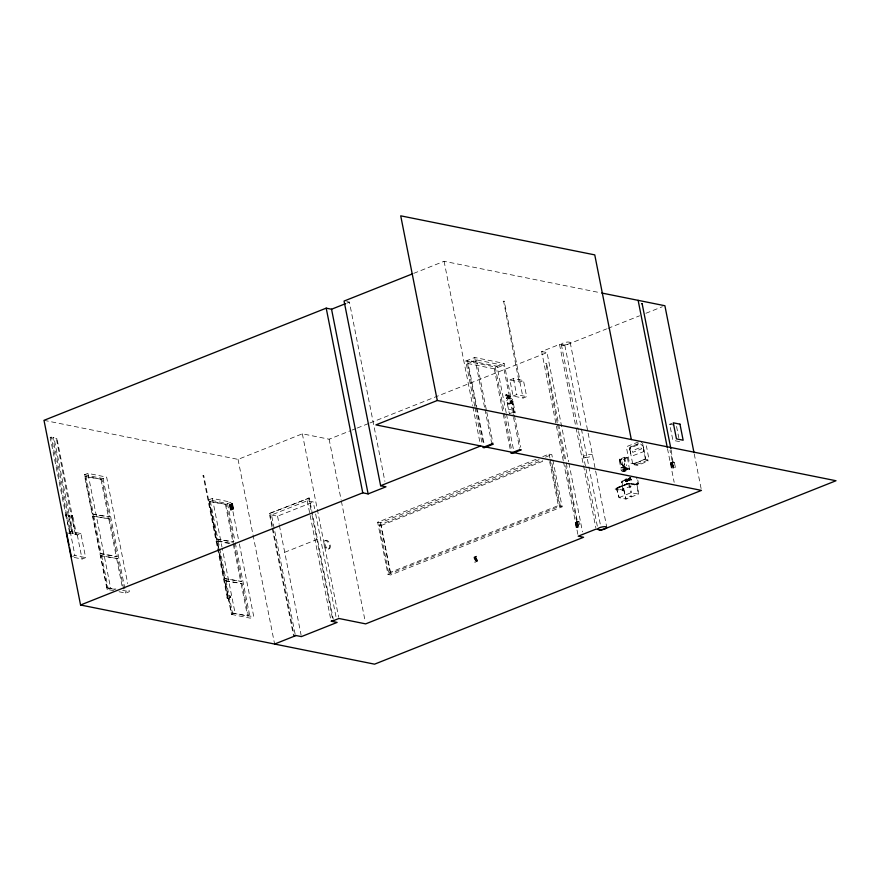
<?xml version="1.0" encoding="UTF-8"?>
<svg xmlns="http://www.w3.org/2000/svg" width="880" height="880" viewBox="0 0 880 880"><rect width="100%" height="100%" fill="white"/><g stroke="black" fill="none" stroke-linecap="round" stroke-linejoin="round"><path stroke-width="0.66" stroke-dasharray="4.4 3.3" d="M66.198 515.9L65.681 515.449L70.081 533.159L70.719 532.873L67.32 515.713C64.328 513.271 67.969 516.747 66.407 515.977C67.067 514.921 66.88 515.636 66.22 515.977L69.718 533.17M51.282 437.173L50.182 437.415L51.249 437.14L66.693 514.965C65.791 516.989 67.573 514.327 66.275 515.911M73.392 533.412L72.281 533.61L68.893 516.516C70.378 516.175 68.629 515.581 69.003 516.582L72.281 533.643L72.908 533.676L69.993 516.252C69.234 513.491 67.826 517.561 69.366 515.504L53.966 437.712L52.855 437.954L53.856 437.657M71.412 516.318L72.754 516.395L71.368 516.637L56.298 438.284L56.914 438.306L72.325 516.098C69.696 515.493 74.448 518.617 71.907 515.691M624.426 458.359L624.25 457.391L619.135 459.525L620.818 467.951A24.277 19.327 -78.9 0 0 626.615 465.63L627.055 468.556L625.581 469.447A39.523 31.46 -78.9 0 1 622.952 470.503L621.522 470.91L624.25 471.438A39.523 31.46 -78.9 0 0 629.486 469.337L627.517 457.875C621.83 452.903 625.702 469.249 624.657 460.273M56.914 438.35L55.814 438.548M69.608 533.115L70.719 532.873M75.35 534.303L71.797 516.901L72.633 516.175L71.841 517.011L71.599 516.406L72.534 516.131L71.764 516.901L75.713 534.292L76.351 534.006L72.952 516.846C70.059 516.043 74.492 517.253 71.39 516.67M227.403 598.411L203.17 475.673L203.786 475.695L218.086 547.899M203.786 475.739L202.686 475.937M518.705 380.072L503.613 301.158L504.229 301.191L519.816 379.874L518.705 380.072L519.772 379.962M504.229 301.191L503.162 301.466M514.107 412.269C513.128 403.975 511.632 392.667 506.781 400.741L509.443 414.172M508.519 398.2L509.421 397.067L508.178 397.507M509.938 398.783C506.198 398.09 510.807 397.012 509.08 398.288M509.608 398.035L509.366 397.452M557.172 422.807L545.952 363.407L546.579 363.429L566.005 461.538M566.269 462.88L577.489 522.269L576.862 522.247L565.686 465.806M671.154 450.12L673.057 462.484L672.441 462.451L670.043 450.362M671.572 464.002C672.155 466.741 671.374 462.616 672.364 465.245M671.627 466.004C674.058 466.895 670.549 465.564 672.507 466.906M671.528 464.178L672.397 464.112L671.847 465.124M671.902 466.257L671.99 465.432M672.551 466.73L672.342 465.707M514.239 412.368C511.819 409.849 513.007 397.265 509.487 398.134M66.341 514.591C66.473 515.955 66.473 515.119 67.023 515.119M69.575 515.537C67.749 516.714 70.268 514.151 68.981 516.505M508.343 398.31C507.21 396.594 511.852 396.484 509.091 397.122M508.893 398.178L509.476 397.518M508.145 398.178L508.97 398.112M672.595 466.378L671.935 466.851M66.418 515.317L65.978 515.658L66.462 515.185M69.102 515.856C69.036 515.977 68.882 515.603 69.025 515.768M72.149 515.779L71.764 516.901L72.094 516.318M475.673 558.228L474.958 557.997C477.191 558.569 475.255 558.525 475.97 557.832M476.278 560.109C476.938 558.36 474.991 562.309 476.41 560.263M576.62 525.822L577.291 524.689L577.39 525.701M577.511 525.25C574.97 526.603 577.984 524.106 577.28 524.623M475.585 559.284L475.266 558.635M476.168 559.9C476.003 558.47 475.651 561.946 475.552 559.526L475.794 560.527M475.904 557.755L475.376 558.448M576.873 525.767L577.434 525.536L576.455 525.778M576.939 524.007L577.302 523.292M577.258 525.635L576.587 525.316M69.74 515.68L68.442 516.076L68.838 515.097M623.854 465.619L623.326 465.971L624.536 463.595M507.177 396.187L508.222 395.703L507.067 396.198M509.124 397.628L509.707 396.693L508.959 396.308L509.135 397.32L510.015 396.979L509.828 396.187L506.517 394.636L505.637 394.988L509.135 397.32M576.026 523.347L577.247 523.193L576.169 523.864M576.037 523.941L577.148 524.051L577.082 523.16M72.325 516.098L71.291 516.549M509.311 397.87L509.828 397.98M509.894 397.694L510.444 397.694M230.373 596.277C231.11 599.797 231.308 592.68 227.623 597.377M508.937 397.716L508.024 397.727M672.276 466.807L672.683 466.884M475.717 558.679L475.057 559.031M475.079 558.921C473.858 556.974 476.421 560.208 475.266 558.679M475.376 559.548L475.266 560.241M577.06 523.853L576.268 523.182M636.251 484.803L636.812 483.681L638.517 494.076L626.01 499.048L619.058 497.662L616.473 488.367L628.573 483.56L637.186 484.429L637.736 483.307L636.603 477.609M616.374 488.84L628.606 483.747L637.23 484.616M625.823 479.787L626.626 479.611L624.932 480.271L626.285 479.424L628.65 479.996L626.197 478.962L625.57 479.215L625.801 481.03L625.559 479.974M625.636 480.997L625.988 479.644M619.058 497.662L630.817 492.789L638.539 494.065L636.812 483.681M630.267 478.302L630.036 479.215M631.345 496.188L629.849 496.397L631.4 496.067M627.308 457.721L621.72 460.196L623.986 471.339L629.695 468.897L627.077 468.38M623.667 488.906L625.988 499.048L623.656 488.917L622.182 490.391L622.732 489.28L621.379 482.438L621.929 481.261L630.839 477.719M637.186 484.429L628.254 483.263L615.373 488.378L615.153 489.148L623.722 490.875L622.072 482.581L622.633 481.404L630.025 478.467M476.223 559.383C474.782 558.36 475.167 561.517 475.277 559.636L476.069 559.427M576.07 523.237L577.126 523.259M672.177 465.278L671.913 464.123L672.144 464.893M671.979 465.63L672.441 465.817M644.578 459.338L647.834 459.998L648.065 461.164L637.406 465.399L634.139 464.739L633.908 463.573A88.583 70.807 -78.6 0 0 644.578 459.338L645.491 458.271L642.576 443.223M645.381 458.92L643.038 445.214M509.751 396.121C506.594 397.485 506.814 398.618 506.704 397.892M75.24 534.204L76.351 534.006M546.579 363.473L545.501 363.704M576.873 522.203L577.973 522.005M672.441 462.418L673.552 462.22M513.953 412.335L514.459 412.236M626.175 480.392L626.494 480.117M626.131 480.854L625.856 479.721L626.593 479.677M629.992 478.357L630.476 479.589L631.653 479.831L630.366 479.028M630.399 479.105L631.532 479.27M620.752 467.995A24.277 19.327 -78.9 0 0 626.538 465.685L626.615 465.63M506.847 398.211L509.08 396.968M65.703 515.108L66.44 514.613M68.376 515.647L69.366 515.504M638.539 441.892L626.857 446.534L626.45 447.392L629.398 462.836L636.746 464.398M512.633 403.095L512.402 402.281A2.981 0.825 -11.2 0 0 511.016 401.214A2.981 0.825 -11.2 0 0 507.177 402.743A2.981 0.825 -11.2 0 0 511.203 402.765L512.039 402.754M627.176 469.568L627.143 469.37A2.057 1.639 -78.9 0 0 625.174 468.193A2.057 1.639 -78.9 0 0 623.92 470.657L622.611 470.393A2.057 1.639 -78.9 0 1 623.865 467.929A2.057 1.639 -78.9 0 1 625.834 469.106L627.253 469.315A2.2 1.749 -78.9 0 0 625.141 468.061A2.2 1.749 -78.9 0 0 623.81 470.69M512.501 402.82A2.981 0.825 -11.2 0 0 511.126 401.753A2.981 0.825 -11.2 0 0 507.276 403.282A2.981 0.825 -11.2 0 0 511.302 403.293L512.259 403.249L512.402 402.281M506.473 398.464L509.784 396.99L509.905 396.275L508.904 396.33M66.957 514.987L65.791 515.559M624.371 470.25L625.405 470.008L624.701 470.481M624.404 470.415L625.405 470.008M413.699 273.372L444.081 261.294L600.402 292.754M346.863 303.149L349.415 302.126L384.912 481.404M113.707 590.678L107.019 589.336L84.337 474.782L87.912 473.363L106.645 477.136L127.721 583.594M84.997 476.487L101.948 479.358L109.362 516.824L108.471 517.187L92.411 513.953L84.997 476.487L101.948 479.358M84.337 474.782L103.07 478.555L106.645 477.136M474.716 406.252L465.762 361.031L474.694 357.489L504.13 363.407L520.729 447.194M476.003 406.263L467.522 363.44L476.454 359.898L503.217 365.277L513.293 416.13M92.411 513.953L109.362 516.824M92.84 516.087L109.791 518.969L117.205 556.435L116.314 556.798L100.254 553.564L92.84 516.087L109.791 518.969M44 420.332L238.051 459.382L302.346 433.818L329.109 439.208L350.779 430.595M80.872 533.544L70.169 531.388L66.594 532.807L77.297 534.963L80.872 533.544L85.635 557.623L82.071 559.042L71.357 556.897M465.762 361.031L495.209 366.96L504.13 363.407M467.522 363.44L494.285 368.83L503.217 365.277M563.277 460.702L541.662 351.516L559.526 344.41L564.872 345.488L606.661 328.878M352.055 430.089L355.872 428.571M357.148 428.065L368.61 423.511M369.886 423.005L547.019 352.594L568.634 461.769M607.926 328.383L639.573 315.799M645.909 313.28L662.365 306.735M509.872 379.973L513.436 378.554L523.479 380.578L526.658 396.627L523.083 398.057L513.051 396.033L509.872 379.973L519.904 381.997L523.479 380.578M208.791 499.829L212.366 498.41L231.099 502.183L227.535 503.602L208.791 499.829L218.933 551.045M209.451 501.523L226.402 504.405L233.827 541.871L232.936 542.234L216.876 539L209.451 501.523L226.402 504.405M72.556 556.424L74.932 555.478L85.635 557.623M100.254 553.564L117.205 556.435M115.071 589.435L107.041 587.818L100.683 555.698L117.634 558.58L123.992 590.7L123.101 591.052M506.176 395.879L506.814 394.955L509.806 396.341M506.011 395.89L506.814 394.955M508.376 396.539L509.223 396.88L508.607 397.155M506.616 397.936L507.199 397.705M513.051 396.033L516.615 394.614L526.658 396.627M100.683 555.698L117.634 558.58M512.534 402.556L512.028 402.457M271.986 526.999L269.324 513.524L309.287 498.047L333.289 619.278M269.324 513.524L309.287 498.047M295.108 634.062L271.535 514.965L307.252 500.764L313.269 501.974L314.6 508.662M216.876 539L233.827 541.871M271.535 514.965L277.552 516.175L313.269 501.974M218.625 547.833L217.294 541.134L218.185 540.782L234.245 544.016L241.67 581.482L224.719 578.611L218.889 549.164M107.041 587.818L115.962 589.083M107.019 589.336L110.594 587.917L87.912 473.363M119.064 591.756L125.752 593.109L129.327 591.69L128.788 588.995M284.702 552.299L320.43 538.098M224.719 578.611L241.67 581.482M325.028 540.672L325.93 540.32M225.137 580.745L242.088 583.627L248.446 615.736L247.555 616.099L231.495 612.865L225.137 580.745L242.088 583.627M552.86 459.976L562.133 506.803L390.676 574.97L387.992 574.431L377.663 522.236L536.426 459.129M542.773 456.61L549.131 454.08L551.804 454.619L552.596 458.634M377.663 522.236L380.336 522.775L539.099 459.668M545.457 457.138L551.804 454.619M379.192 525.096L381.194 525.503L390.687 573.408L388.674 573.001L379.192 525.096L542.487 460.185M381.194 525.503L543.224 461.098M328.273 549.164A4.543 2.42 68.3 0 0 327.833 542.113A4.543 2.42 68.3 0 0 323.851 543.477A4.543 2.42 68.3 0 0 328.273 549.164L329.164 548.801A4.543 2.42 68.3 0 0 328.724 541.761A4.543 2.42 68.3 0 0 324.753 543.114A4.543 2.42 68.3 0 0 329.164 548.801M230.758 597.344L227.755 598.466M679.569 441.639L672.881 440.297L669.702 424.237L672.078 423.291M231.495 612.865L253.781 616.726L238.843 541.266M219.197 552.387L231.473 614.383L235.048 612.964L222.244 548.273M636.669 464.431L637.175 464.233A88.583 70.807 -78.6 0 0 647.834 459.998L648.868 458.898L646.404 445.819M231.473 614.383L250.217 618.156L253.781 616.726M388.674 573.001L558.36 505.549L560.362 505.956L551.144 459.382M624.932 480.271L625.262 479.567L626.516 479.743M630.663 477.686L629.31 478.533L630.685 478.049M387.992 574.431L560.362 505.956M629.31 478.533L630.894 478.005M626.131 480.161L625.262 479.567M626.01 480.381L626.703 480.238L626.461 479.457M625.57 479.215L628.529 479.435M674.366 462.341L672.518 461.978L670.703 462.704L674.366 462.341L675.367 467.423L673.508 468.127M626.648 481.822L626.461 480.865L627.165 481.008L626.648 481.822L625.361 481.019L630.509 479.116M625.834 481.118L630.839 479.127M625.471 481.58L630.476 479.589M625.944 481.679L630.949 479.688M630.135 478.335L630.322 479.941L631.653 479.831M672.397 464.112L671.429 464.178L672.463 464.464M671.847 465.894L672.716 465.751L672.507 466.4M671.902 466.18L672.716 465.751M672.617 466.279L671.759 465.806L672.309 466.785M670.659 462.902L671.737 467.753L675.367 467.423M622.226 490.578L623.161 490.204L616.319 488.664M475.761 557.623L474.892 557.887L475.486 558.096M475.497 557.909L475.97 558.228L475.222 558.514L475.233 557.887M475.376 560.109L475.992 559.867M475.211 559.526L476.267 559.592L475.541 560.142L476.322 560.472L475.365 560.054M474.947 562.21L477.433 561.242L476.432 556.171L473.935 557.15L474.914 562.166M576.136 527.428L575.179 522.412L577.654 521.433L578.996 521.697L579.997 526.779L576.169 527.472L579.997 526.779M575.179 522.412L578.996 521.697M576.268 523.743L576.796 523.017L577.148 523.534M577.159 523.215L576.334 523.292M576.444 524.337L576.697 524.161M576.499 524.898L577.291 524.689M576.763 525.415L577.665 525.283M577.599 521.444L578.655 526.504M511.192 402.765L511.357 403.326M633.303 463.672L632.665 463.485L633.886 463.441A88.484 70.719 -78.6 0 0 644.545 459.206M66.583 514.723L65.923 515.581L50.215 437.448M228.074 598.411L227.964 598.455A1.133 0.913 -78.6 0 1 226.886 597.696L226.776 597.641M631.081 496.254L630.311 496.496M624.569 457.215L626.538 465.685M630.564 479.138L630.014 479.259L630.355 478.247M509.267 398.541L511.236 398.508L512.6 399.476L515.262 412.918M637.758 480.029L638.726 484.913L628.298 483.45L615.417 488.565L628.254 483.263M629.893 496.199L631.323 496.111M624.206 471.438L621.28 470.701L620.818 467.951M508.695 397.628L508.53 397.98M623.403 465.982L621.368 464.156L621.698 464.739M227.678 597.333L218.35 549.23M624.899 457.369L627.187 457.721M619.333 459.305L621.951 459.822L619.102 459.69M619.806 459.162L620.257 461.043L619.729 459.151M624.679 467.72L625.999 468.116M626.868 468.82L629.486 469.337M627.286 469.513L625.933 469.051A2.2 1.771 -81.2 0 0 623.799 467.797A2.2 1.771 -81.2 0 0 622.501 470.426L622.545 470.635M346.742 301.598L349.415 302.126M541.662 351.516L547.019 352.594M669.702 424.237L676.39 425.579L678.777 437.624M671.374 464.035L672.122 464.178M672.21 464.651L671.715 464.959M672.749 466.521L672.243 466.62M671.66 467.764L673.585 468.127L672.584 463.056M633.908 463.573L637.175 464.233M629.398 477.928L630.454 478.137M630.751 478.324L629.64 477.829M629.255 478.247L630.509 478.423M625.031 479.666L628.023 480.238L627.913 479.677M624.877 479.985L626.582 480.304L626.197 478.962M638.429 483.45L622.732 489.28L623.436 489.412M625.361 481.019L626.538 481.25M626.571 481.426L627.275 481.569M621.929 481.261L622.633 481.404M621.379 482.438L622.072 482.581M562.133 506.803L559.46 506.264L550.187 459.437M576.18 523.27L577.214 523.501M576.774 524.799L577.104 525.085M576.433 524.788L577.478 525.008M576.598 525.382L577.467 525.69M576.84 525.58L577.544 525.734M474.958 557.997L475.992 558.239M475.717 558.558L475.123 558.404L475.838 558.591M475.277 559.636L476.322 559.867M217.294 541.134L229.339 543.565M122.639 590.337L129.327 591.69M66.693 514.965L65.78 515.185M505.637 394.988L510.015 396.979M506.11 395.241L509.861 396.979M671.891 464.849L671.858 464.123M621.456 464.178L620.169 461.032M626.274 479.798L626.285 480.15M508.662 397.727L508.42 397.397M506.517 394.636L506.891 395.538M616.451 488.367L619.19 497.409M640.915 447.92L641.696 448.8L632.731 452.364L632.291 450.758L641.135 447.194L640.915 447.887M628.551 483.56L630.817 492.789M68.266 515.768L52.855 437.954M629.486 483.428L631.587 492.679M619.498 459.239L621.203 464.541L623.271 466.752A1.133 0.902 -78.9 0 0 623.931 466.488L624.888 463.067L624.393 457.281M632.621 463.397L630.036 450.373L630.168 447.315A125.235 100.1 -78.6 0 1 638.286 443.905M694.254 454.003L701.195 489.049M672.518 461.978L673.519 467.049M667.491 448.624L674.168 482.317M630.916 479.512L631.026 480.073M570.207 342.573L595.375 469.7M595.639 471.031L606.771 527.241M564.872 345.488L581.163 427.713M581.427 429.066L588.632 465.454M588.896 466.807L600.644 526.119M561.341 344.498L578.303 430.133M578.567 431.475L585.717 467.599M585.981 468.941L597.905 529.155M559.526 344.41L575.806 426.635M576.07 427.988L583.275 464.376M583.55 465.729L595.826 527.736M568.898 463.122L582.516 531.872M557.447 424.149L564.63 460.427M576.521 522.687L577.522 527.758M563.552 462.044L577.962 534.831M549.131 454.08L549.923 458.095M549.659 461.637L558.36 505.549M519.904 381.997L523.083 398.057M513.436 378.554L516.615 394.614M513.557 417.472L519.651 448.25M506.209 412.797L496.991 366.245L467.544 360.327L476.762 406.868M506.473 414.128L513.579 450.032M495.209 366.96L504.163 412.181M504.416 413.512L511.533 449.416M494.285 368.83L510.983 453.134M476.454 359.898L486.519 410.751M486.794 412.082L493.152 444.202M474.694 357.489L484.704 408.023M484.968 409.354L491.546 442.596M477.026 408.199L484.143 444.114M476.267 407.605L483.428 443.74M474.98 407.583L482.35 444.818M444.081 261.294L472.648 405.526M472.912 406.868L480.381 444.62M475.299 557.865L475.475 558.899M380.336 522.775L390.676 574.97M329.109 439.208L341.121 499.862M341.385 501.215L365.145 621.181M302.346 433.818L317.031 507.958M317.295 509.311L338.646 617.144M315.656 514.019L336.061 617.056M308.616 497.904L311.817 514.074M312.081 515.416L332.882 620.488M307.252 500.764L309.903 514.14M310.167 515.482L331.1 621.192M277.552 516.175L279.147 524.205M279.411 525.536L301.136 635.272M269.984 513.667L294.261 636.24M272.25 528.341L293.326 634.755M238.051 459.382L274.615 644.05M232.969 511.621L238.579 539.913M227.535 503.602L235.004 541.332M235.268 542.685L250.217 618.156M225.511 504.757L232.936 542.234M233.354 544.368L240.779 581.834M241.197 583.979L247.555 616.099M212.366 498.41L221.969 546.931M210.342 501.171L217.767 538.637M218.185 540.782L219.516 547.47M219.78 548.812L225.61 578.248M226.028 580.393L232.386 612.513M103.07 478.555L125.752 593.109M101.057 479.71L108.471 517.187M108.9 519.321L116.314 556.798M116.743 558.932L122.034 585.695M85.888 476.124L93.302 513.601M93.731 515.735L101.145 553.201M101.574 555.346L107.932 587.466M77.297 534.963L82.071 559.042M70.169 531.388L74.932 555.478M629.926 450.417L629.706 448.338A1.177 0.946 -78.6 0 1 630.124 447.183A125.675 100.452 -78.6 0 1 641.795 442.541M510.928 409.376A2.981 0.825 -11.2 0 1 508.442 408.881M509.652 413.71A2.981 0.825 -11.2 0 1 514.448 412.577A2.981 0.825 -11.2 0 1 513.436 414.128M509.872 404.03A2.981 0.825 -11.2 0 1 507.386 403.524M68.893 516.472L69.993 516.252L68.926 516.417M629.882 449.097L630.663 453.112L633.226 455.576L643.346 451.737L644.05 449.537L643.203 446.446L640.629 443.982L631.037 447.546L629.882 449.097M476.245 556.567L474.265 557.348L475.156 561.825L477.125 561.044L476.245 556.567M577.467 521.829L575.487 522.621L576.378 527.087L578.347 526.306L577.467 521.829M672.452 463.32L670.978 463.023L671.858 467.489L673.332 467.786L672.452 463.32M563.013 345.048A4.543 1.265 -11.2 0 0 570.196 342.914A4.543 1.265 -11.2 0 0 564.113 342.65A4.543 1.265 -11.2 0 0 563.013 345.048M585.277 457.446A4.543 1.265 -11.2 0 0 592.449 455.312A4.543 1.265 -11.2 0 0 586.366 455.048A4.543 1.265 -11.2 0 0 585.277 457.446"/><path stroke-width="1.32" d="M642.147 303.688L641.531 303.611M231.066 507.672L232.067 506.99L231.066 507.793M231.264 507.463L231.286 508.299M231.286 505.505C231.462 508.299 231.363 503.833 231.814 506.506M231.396 507.958L232.144 507.606C231.165 505.318 232.056 509.355 231.341 507.254M231.748 508.057L231.165 507.661L231.616 508.211M231.902 506.308L231.847 505.593M231.308 507.342L232.133 507.551M230.791 506.385L232.012 506.451M231.594 508.442L232.342 508.09L232.133 507.023M345.587 303.655L331.551 309.232L326.205 308.154L44 420.332L80.564 605L374.572 664.169L836 480.744L437.283 400.499L375.936 424.886L701.459 490.402L601.447 530.156L596.09 529.078L578.226 536.184L583.583 537.262L365.673 623.876L338.91 618.486L331.771 621.335M412.434 273.878L344.069 301.059L380.633 485.727L385.979 486.794L368.126 493.9L362.769 492.822L80.564 605M231.737 505.351L230.791 506.396M231.033 506.187L231.726 505.505L231.451 506.605M230.934 506.308L231.198 506.176M231.913 507.243L231.187 507.221M231.429 508.079L231.616 507.144M380.633 485.727L480.656 445.962M274.615 644.05L296.043 635.525M601.744 293.018L664.895 305.734L693.99 452.661M230.868 505.582L231.803 505.912M231.099 506.44L231.979 506.528M232.298 508.167L231.792 508.156M333.553 620.62L331.1 621.192L337.117 622.413L301.4 636.603L295.372 635.393L293.59 636.108L294.261 636.24M642.114 303.611L670.89 448.778M232.045 507.056L232.419 507.606M231.44 508.343L231.077 507.793M638.132 300.344L667.227 447.271M631.323 439.549L594.759 254.881L400.719 215.831L437.283 400.499M331.551 309.232L368.126 493.9M326.205 308.154L362.769 492.822M66.594 532.807L68.981 544.852M69.509 547.525L71.357 556.897M232.232 503.833L229.757 504.823L230.758 509.894L233.233 508.915L232.232 503.833M232.034 504.24L230.065 505.021L230.945 509.498L232.925 508.706L232.034 504.24M491.81 443.927L482.878 447.48L484.22 447.755L493.152 444.202L491.81 443.927M519.915 449.581L510.983 453.134L512.325 453.409L521.257 449.856L519.915 449.581M679.965 424.16L673.277 422.818L676.456 438.867L683.144 440.22L679.965 424.16M599.577 529.716A4.543 1.265 -11.2 0 0 606.76 527.582A4.543 1.265 -11.2 0 0 600.677 527.307A4.543 1.265 -11.2 0 0 599.577 529.716"/></g></svg>
